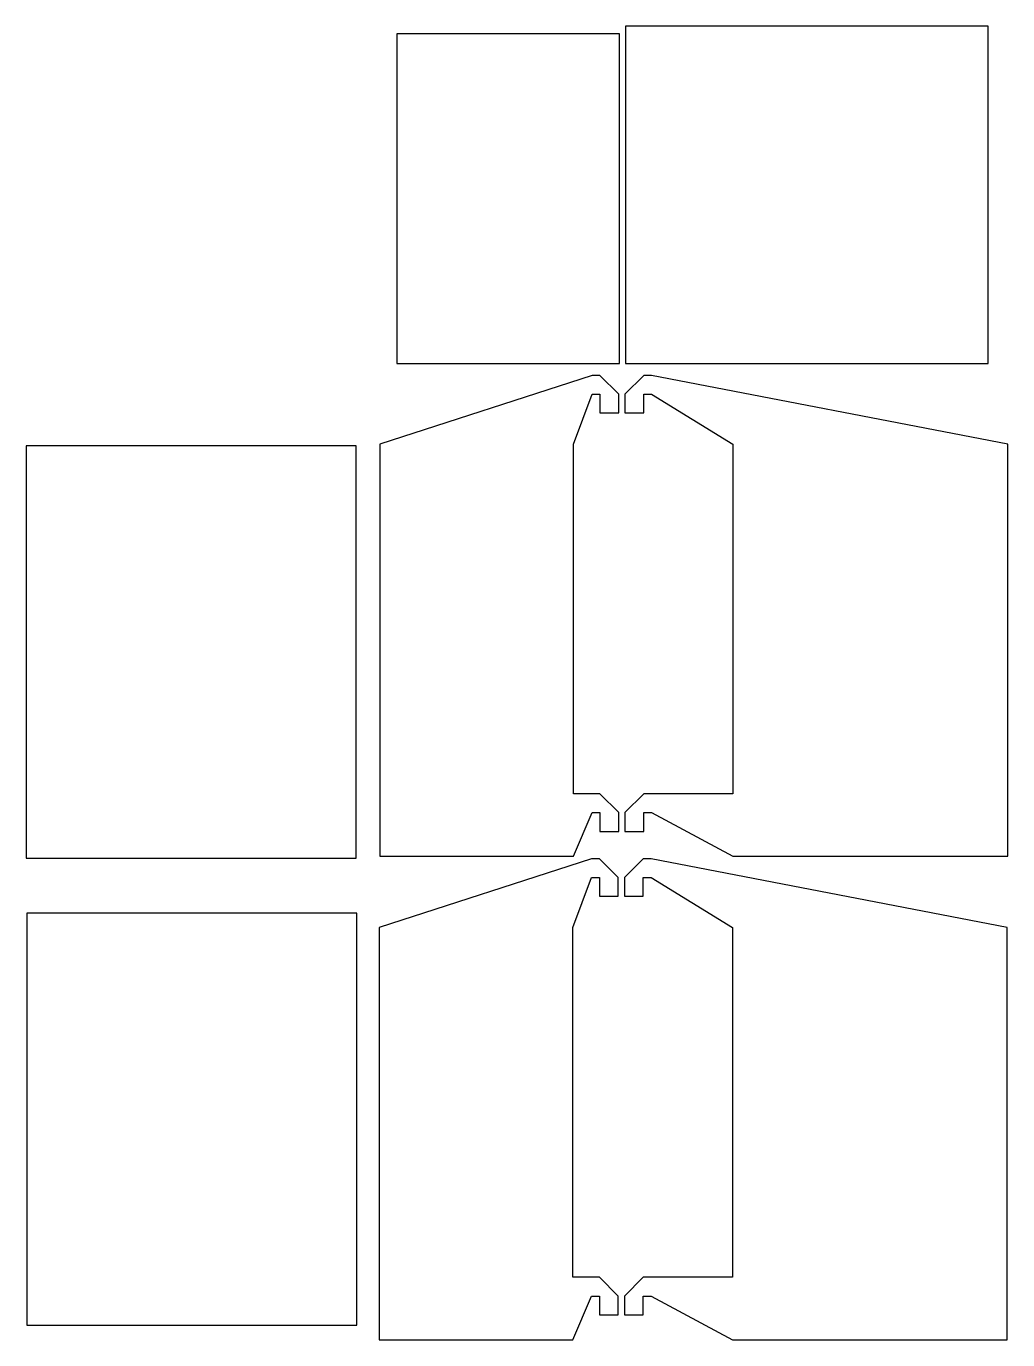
# Model space of a CAD drawing. Extents: x 0 to 2227, y 0 to 2981.
import ezdxf

# ---------------------------------------------------------------- set-up
doc = ezdxf.new("R2010")
doc.units = 0
doc.layers.add('Layer_1', color=7, linetype='CONTINUOUS')

msp = doc.modelspace()

# ---------------------------------------------------------------- linework, layer by layer
at = {"layer": 'Layer_1', "color": 7}
for points in [[(2182.085256, 2980.763569), (1360.037976, 2980.763569), (1360.037976, 2215.409242), (2182.085256, 2215.409242), (2182.085256, 2980.763569)], [(1345.864744, 2963.755698), (841.297816, 2963.755698), (841.297816, 2215.409242), (1345.864744, 2215.409242), (1345.864744, 2963.755698)], [(1283.968435, 1196.516418), (1301.826702, 1196.516418), (1301.826702, 1153.996738), (1344.346388, 1153.996738), (1344.346388, 1196.516418), (1301.826702, 1239.036106), (1241.448752, 1239.036106), (1241.448752, 2032.73689), (1283.968435, 2146.122722), (1301.826702, 2146.122722), (1301.826702, 2103.603034), (1344.346388, 2103.603034), (1344.346388, 2146.122722), (1301.826702, 2188.642402), (1283.968435, 2188.642402), (802.078672, 2032.73689), (802.078672, 1097.303826), (1241.448752, 1097.303826), (1283.968435, 1196.516418)], [(2226.771616, 2032.73689), (1418.897569, 2188.642402), (1401.039301, 2188.642402), (1358.519616, 2146.122722), (1358.519616, 2103.603034), (1401.039301, 2103.603034), (1401.039301, 2146.122722), (1418.897569, 2146.122722), (1603.149536, 2032.73689), (1603.149536, 1239.036106), (1401.039301, 1239.036106), (1358.519616, 1196.516418), (1358.519616, 1153.996738), (1401.039301, 1153.996738), (1401.039301, 1196.516418), (1418.897569, 1196.516418), (1603.149536, 1097.303826), (2226.771616, 1097.303826), (2226.771616, 2032.73689)], [(748.74648, 2028.85121), (0.399984, 2028.85121), (0.399984, 1093.418146), (748.74648, 1093.418146), (748.74648, 2028.85121)], [(1282.939867, 99.612234), (1300.798134, 99.612234), (1300.798134, 57.092554), (1343.31782, 57.092554), (1343.31782, 99.612234), (1300.798134, 142.131922), (1240.420184, 142.131922), (1240.420184, 935.832706), (1282.939867, 1049.218538), (1300.798134, 1049.218538), (1300.798134, 1006.69885), (1343.31782, 1006.69885), (1343.31782, 1049.218538), (1300.798134, 1091.738218), (1282.939867, 1091.738218), (801.050104, 935.832706), (801.050104, 0.399642), (1240.420184, 0.399642), (1282.939867, 99.612234)], [(2225.743048, 935.832706), (1417.869001, 1091.738218), (1400.010733, 1091.738218), (1357.491048, 1049.218538), (1357.491048, 1006.69885), (1400.010733, 1006.69885), (1400.010733, 1049.218538), (1417.869001, 1049.218538), (1602.120968, 935.832706), (1602.120968, 142.131922), (1400.010733, 142.131922), (1357.491048, 99.612234), (1357.491048, 57.092554), (1400.010733, 57.092554), (1400.010733, 99.612234), (1417.869001, 99.612234), (1602.120968, 0.399642), (2225.743048, 0.399642), (2225.743048, 935.832706)], [(749.89936, 968.505346), (1.552864, 968.505346), (1.552864, 33.072282), (749.89936, 33.072282), (749.89936, 968.505346)]]:
    msp.add_lwpolyline(points, dxfattribs=at)

doc.saveas('drawing.dxf')
